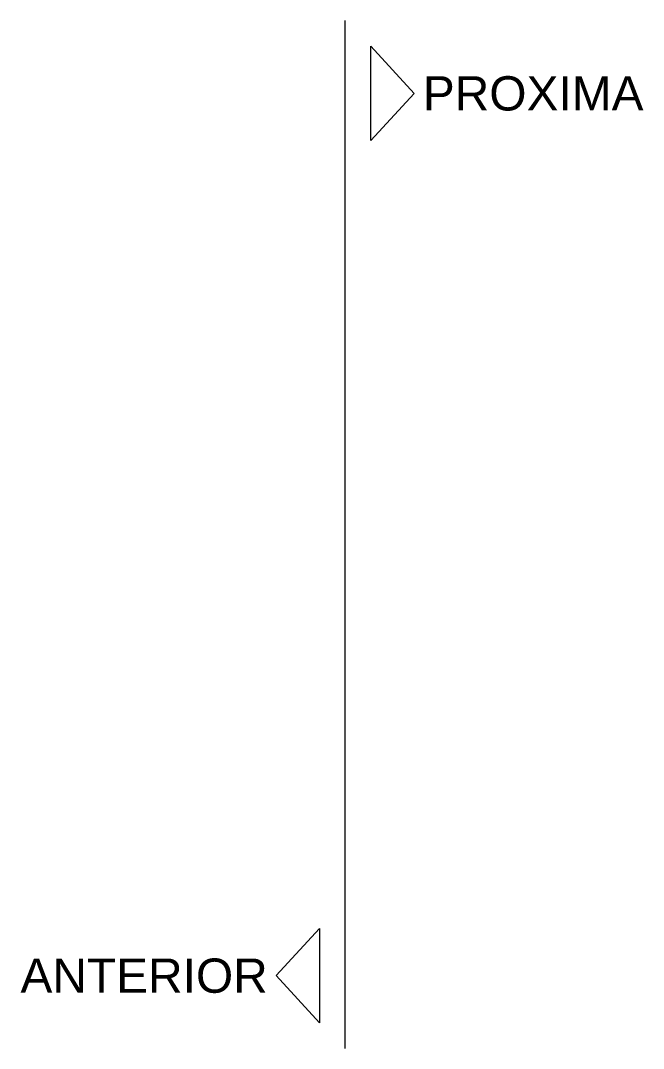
# Model space of a CAD drawing. Extents: x -19 to 17.4, y -30 to 30.
import ezdxf
from ezdxf.enums import TextEntityAlignment as Align

# ---------------------------------------------------------------- set-up
doc = ezdxf.new("R2010")
doc.units = 0
doc.layers.add('d_pranchas', color=7, linetype='Continuous')
doc.styles.get("Standard").update_dxf_attribs({"font": 'arial.ttf'})

msp = doc.modelspace()

# ---------------------------------------------------------------- linework, layer by layer
at = {"layer": 'd_pranchas', "color": 5}
msp.add_lwpolyline([(0, -30), (0, 30)], dxfattribs=at)
for points in [[(1.5, 23), (1.5, 28.5), (4.026, 25.75)], [(-1.5, -23), (-1.5, -28.5), (-4.026, -25.75)]]:
    msp.add_lwpolyline(points, close=True, dxfattribs=at)

# ---------------------------------------------------------------- texts
msp.add_attdef('PROXIMA', text='XX', height=2, dxfattribs=at).set_placement((4.526, 25.75), align=Align.MIDDLE_LEFT)
msp.add_attdef('ANTERIOR', text='XX', height=2, dxfattribs=at).set_placement((-4.526, -25.75), align=Align.MIDDLE_RIGHT)

doc.saveas('drawing.dxf')
